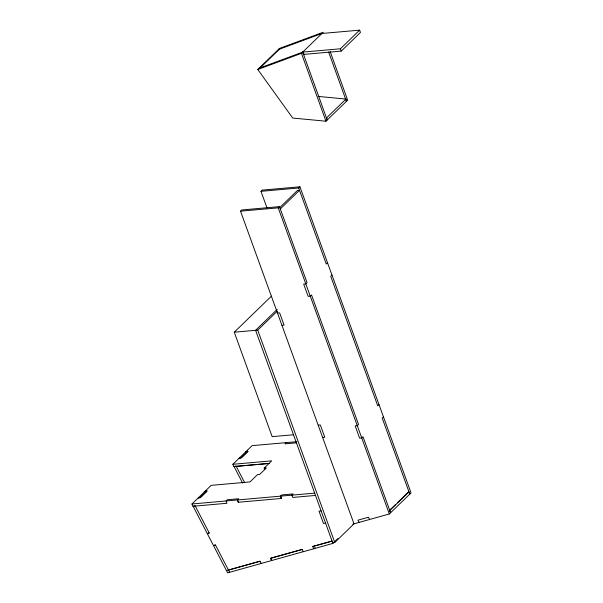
<?xml version="1.0" encoding="UTF-8"?>
<svg xmlns="http://www.w3.org/2000/svg" width="603" height="603" viewBox="0 0 603 603"><rect width="100%" height="100%" fill="white"/><g stroke="black" fill="none" stroke-linecap="round" stroke-linejoin="round"><path stroke-width="0.9" d="M257.783 69.488L279.498 48.421L323.185 32.261L301.462 53.328L257.783 69.488L292.704 118.045L325.959 121.218L347.675 100.151L330.18 51.654M328.612 51.994L346.424 101.364L345.971 99.058L326.758 117.698L327.21 120.005L302.714 52.114L340.416 48.783L359.629 30.15L360.466 32.456L341.253 51.097L303.558 54.421L302.714 52.114L259.034 68.275L260.752 67.31L279.965 48.677L278.247 49.634L321.927 33.474L359.629 30.15M277.229 309.339L255.589 330.323L332.652 542.662L334.786 542.474L353.999 523.841L240.514 211.178L241.765 209.965L279.468 206.633L307.063 282.664L305.811 283.885L303.678 284.073L308.141 296.359L310.274 296.171L311.525 294.957L358.536 424.452L357.285 425.673L355.152 425.861L359.607 438.147L361.74 437.959L362.998 436.745L390.586 512.746L389.425 510.507L395.387 504.719M267.039 208.012L260.978 191.324L262.237 190.111L299.932 186.787L411.05 492.9L389.334 513.967L352.815 524.173M240.514 211.178L278.217 207.854L279.468 206.633M260.978 191.324L298.681 188L299.932 186.787M279.498 207.847L297.385 190.495L299.518 190.307L280.305 208.94M293.495 434.763L272.164 436.647L234.266 332.2L271.44 296.148M234.266 332.2L257.722 330.135L277.32 311.125M327.535 262.818L326.276 264.031L298.681 188M331.989 275.104L330.738 276.317L377.749 405.819L379.001 404.605M315.512 495.432L292.749 497.445L291.912 495.146L293.171 493.925L281.789 494.935L280.538 496.148L281.375 498.455L238.298 502.261L237.461 499.962L238.72 498.749L227.339 499.751L226.087 500.965L226.924 503.271L192.779 506.294L191.95 503.987L211.163 485.355L249.996 481.918L257.511 474.621L259.644 474.433L266.33 467.951L264.197 468.139L264.755 469.677M268.848 463.481L233.715 466.594L232.879 464.287L252.092 445.647L296.736 441.697M286.229 442.632L284.978 443.846L296.359 442.836M264.197 468.139L271.712 460.85L232.879 464.287M383.463 416.892L382.212 418.105L409.799 494.113L408.638 491.867L397.377 502.789M315.098 547.547L313.846 548.76L303.317 551.7L302.141 549.439L270.559 558.265L271.727 560.519L303.301 551.677M332.065 541.072L312.671 546.491L313.846 548.76L332.901 543.393L337.914 538.532M389.757 510.47L408.97 491.829M226.487 570.634L260.044 561.242M302.156 549.461L270.574 558.295L271.719 560.519L227.64 572.85L193.133 506.279L195.108 505.729L209.264 533.037L207.289 533.595L209.241 532.992M312.678 546.514L331.756 541.177L332.901 543.393M215.467 545.014L213.5 545.564L215.444 544.969L229.615 572.3M228.439 570.039L260.029 561.205L261.197 563.458M277.486 313.032L279.619 312.844L284.081 325.13L281.948 325.319M318.188 425.153L320.321 424.964L324.783 437.25L322.65 437.446M236.203 466.33L269.481 463.383M191.95 503.987L314.676 493.126M321.143 510.952L319.01 511.148L323.464 523.434L325.597 523.246M318.256 96.42L345.971 99.058M302.714 52.114L304.01 54.323M369.616 519.477L368.456 517.231L357.926 520.17L359.094 522.417M244.667 482.664L236.014 465.983L234.039 466.534L242.625 483.086M340.416 48.783L341.253 51.097M278.217 207.854L389.334 513.967M257.722 330.135L334.786 542.474M280.538 496.148L281.375 498.455M237.461 499.962L238.298 502.261M301.462 53.328L325.959 121.218M206.889 490.925L200.211 497.407L198.236 497.957L200.347 497.724L207.025 491.241L204.892 491.43L206.889 490.925M247.803 451.18L241.117 457.654L239.142 458.212L241.275 458.024L247.961 451.541L245.828 451.73L247.803 451.18"/></g></svg>
